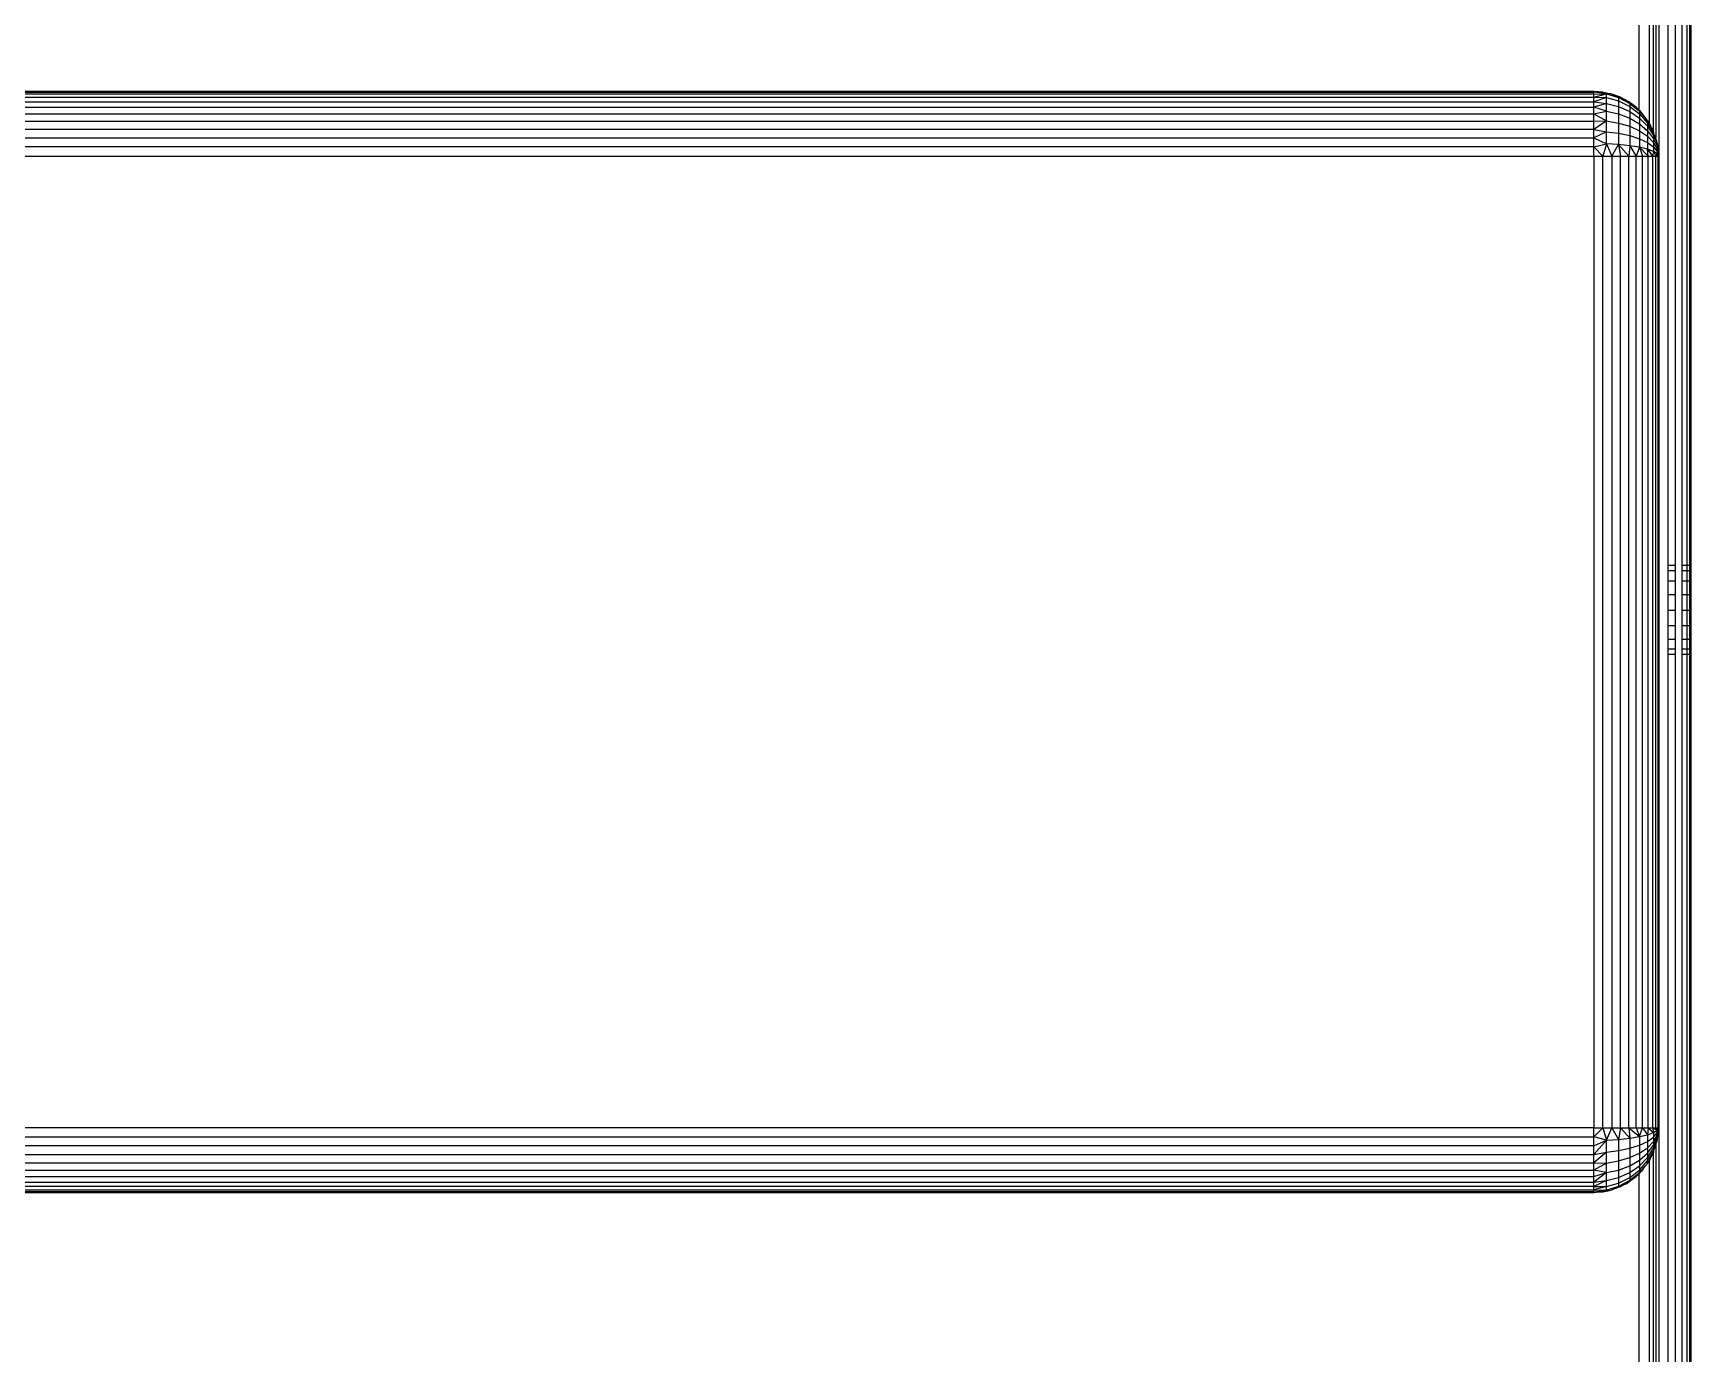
# Model space of a CAD drawing. Header units: inches. Extents: x 12 to 4609, y 5 to 3256.
# Drawn here: x 1554.3 to 1682.3, y 1142.3 to 1244.2 of the extents above; entities that cross this region are included whole.
import ezdxf

# ---------------------------------------------------------------- set-up
doc = ezdxf.new("R2010")
doc.units = ezdxf.units.IN
doc.header["$MEASUREMENT"] = 0

msp = doc.modelspace()

# ---------------------------------------------------------------- linework, layer by layer
for p, q in [((1679.87, 1398.21), (1679.87, 1053.84)), ((1680.57, 1271.22), (1680.57, 1203.15)), ((1681.17, 1203.15), (1681.17, 1271.22)), ((1681.67, 1203.15), (1681.67, 1271.22)), ((1682.04, 1271.22), (1682.04, 1203.15)), ((1682.27, 1203.15), (1682.27, 1271.22)), ((1682.34, 1271.22), (1682.34, 1203.15)), ((1679.12, 1257.17), (1679.12, 1237.3)), ((1679.45, 1236.64), (1679.45, 1257.85)), ((1679.64, 1258.33), (1679.64, 1236.15)), ((1678.34, 1238.3), (1678.34, 1256.17)), ((1674.84, 1239.74), (710.34, 1239.74)), ((710.34, 1239.69), (1674.84, 1239.69)), ((1674.84, 1239.53), (710.34, 1239.53)), ((710.34, 1239.29), (1674.84, 1239.29)), ((1675.55, 1239.69), (1674.84, 1239.74)), ((1674.84, 1239.69), (1674.84, 1239.74)), ((1675.55, 1239.69), (1674.84, 1239.69)), ((1675.82, 1239.55), (1674.84, 1239.69)), ((1674.84, 1239.53), (1674.84, 1239.69)), ((1674.84, 1239.29), (1675.82, 1239.55)), ((1674.84, 1239.53), (1675.82, 1239.55)), ((1674.84, 1239.29), (1674.84, 1239.53)), ((1674.84, 1238.94), (1674.84, 1239.29)), ((1674.84, 1239.29), (1675.82, 1239.27)), ((1675.82, 1239.27), (1674.84, 1238.94)), ((1675.55, 1239.69), (1675.82, 1239.55)), ((1675.55, 1239.69), (1676.05, 1239.58)), ((1675.82, 1239.55), (1676.05, 1239.58)), ((1675.82, 1239.27), (1675.82, 1239.55)), ((1675.82, 1239.55), (1676.76, 1239.27)), ((1675.82, 1238.81), (1675.82, 1239.27)), ((1675.82, 1239.27), (1676.76, 1239.01)), ((1676.05, 1239.58), (1676.14, 1239.57)), ((1676.17, 1239.55), (1676.14, 1239.57)), ((1676.25, 1239.53), (1676.17, 1239.55)), ((1676.92, 1239.29), (1676.25, 1239.53)), ((1676.25, 1239.53), (1676.76, 1239.27)), ((1676.92, 1239.29), (1676.76, 1239.27)), ((1676.76, 1239.27), (1676.76, 1239.01)), ((1676.76, 1239.27), (1677.62, 1238.81)), ((1676.92, 1239.29), (1677.62, 1238.81)), ((1676.92, 1239.29), (1677.25, 1239.11)), ((710.34, 1238.94), (1674.84, 1238.94)), ((710.34, 1238.52), (1674.84, 1238.52)), ((710.34, 1238.01), (1674.84, 1238.01)), ((1674.84, 1238.52), (1674.84, 1238.94)), ((1674.84, 1238.94), (1675.82, 1238.81)), ((1675.82, 1238.81), (1674.84, 1238.52)), ((1675.82, 1238.21), (1674.84, 1238.52)), ((1674.84, 1238.01), (1674.84, 1238.52)), ((1674.84, 1238.01), (1675.82, 1238.21)), ((1674.84, 1237.44), (1674.84, 1238.01)), ((1674.84, 1238.01), (1675.82, 1237.46)), ((1675.82, 1238.21), (1675.82, 1238.81)), ((1675.82, 1238.81), (1676.76, 1238.58)), ((1675.82, 1237.46), (1675.82, 1238.21)), ((1675.82, 1238.21), (1676.76, 1238)), ((1676.76, 1239.01), (1676.76, 1238.58)), ((1676.76, 1239.01), (1677.62, 1238.58)), ((1676.76, 1238.58), (1676.76, 1238)), ((1676.76, 1238.58), (1677.62, 1238.19)), ((1676.76, 1238), (1676.76, 1237.3)), ((1676.76, 1238), (1677.62, 1237.68)), ((1677.34, 1239.07), (1677.25, 1239.11)), ((1677.4, 1239.02), (1677.34, 1239.07)), ((1677.55, 1238.94), (1677.4, 1239.02)), ((1678.12, 1238.52), (1677.55, 1238.94)), ((1677.55, 1238.94), (1677.62, 1238.81)), ((1677.55, 1238.94), (1678.34, 1238.25)), ((1677.62, 1238.81), (1677.62, 1238.58)), ((1677.62, 1238.81), (1678.34, 1238.25)), ((1677.62, 1238.58), (1677.62, 1238.19)), ((1677.62, 1238.58), (1678.38, 1238)), ((1677.62, 1238.19), (1677.62, 1237.68)), ((1677.62, 1238.19), (1678.38, 1237.68)), ((1678.22, 1238.4), (1678.12, 1238.52)), ((1678.34, 1238.3), (1678.22, 1238.4)), ((1678.34, 1238.25), (1678.34, 1238.3)), ((1678.34, 1238.3), (1678.38, 1238.27)), ((1678.34, 1238.25), (1678.38, 1238.21)), ((1678.38, 1238.27), (1678.51, 1238.1)), ((1678.38, 1238.21), (1678.38, 1238)), ((1678.38, 1238.21), (1679, 1237.47)), ((1678.38, 1238.21), (1678.51, 1238.1)), ((1678.38, 1238), (1678.38, 1237.68)), ((1678.38, 1238), (1679, 1237.3)), ((1678.51, 1238.1), (1678.62, 1238.01)), ((1679, 1237.47), (1678.62, 1238.01)), ((710.34, 1237.44), (1674.84, 1237.44)), ((1674.84, 1236.81), (710.34, 1236.81)), ((1674.84, 1237.44), (1675.82, 1237.46)), ((1675.82, 1237.46), (1674.84, 1236.81)), ((1674.84, 1236.81), (1674.84, 1237.44)), ((1674.84, 1236.15), (1674.84, 1236.81)), ((1674.84, 1236.81), (1675.82, 1236.61)), ((1675.82, 1236.61), (1675.82, 1237.46)), ((1675.82, 1237.46), (1676.76, 1237.3)), ((1676.76, 1237.3), (1676.76, 1236.51)), ((1676.76, 1237.3), (1677.62, 1237.05)), ((1677.62, 1237.68), (1677.62, 1237.05)), ((1677.62, 1237.68), (1678.38, 1237.24)), ((1677.62, 1237.05), (1677.62, 1236.33)), ((1677.62, 1237.05), (1678.38, 1236.7)), ((1678.38, 1237.68), (1678.38, 1237.24)), ((1678.38, 1237.68), (1679, 1237.05)), ((1678.38, 1237.24), (1678.38, 1236.7)), ((1678.38, 1237.24), (1679, 1236.7)), ((1678.38, 1236.7), (1678.38, 1236.09)), ((1678.38, 1236.7), (1679, 1236.28)), ((1679, 1237.47), (1679, 1237.3)), ((1679.05, 1237.44), (1679, 1237.47)), ((1679, 1237.47), (1679.12, 1237.3)), ((1679, 1237.3), (1679, 1237.05)), ((1679, 1237.3), (1679.46, 1236.54)), ((1679, 1237.05), (1679, 1236.7)), ((1679, 1237.05), (1679.46, 1236.33)), ((1679, 1236.7), (1679, 1236.28)), ((1679, 1236.7), (1679.46, 1236.09)), ((1679.12, 1237.3), (1679.05, 1237.44)), ((1679.17, 1237.24), (1679.12, 1237.3)), ((1679.28, 1236.98), (1679.17, 1237.24)), ((1679.28, 1236.98), (1679.39, 1236.81)), ((1679.39, 1236.81), (1679.41, 1236.77)), ((1679.45, 1236.64), (1679.41, 1236.77)), ((710.34, 1236.15), (1674.84, 1236.15)), ((1674.84, 1235.45), (710.34, 1235.45)), ((1675.82, 1236.61), (1674.84, 1236.15)), ((1674.84, 1235.45), (1674.84, 1236.15)), ((1674.84, 1236.15), (1675.82, 1235.69)), ((1674.84, 1235.45), (1675.82, 1235.69)), ((1674.84, 1234.74), (1674.84, 1235.45)), ((1674.84, 1235.45), (1675.55, 1234.74)), ((1675.82, 1235.69), (1675.55, 1234.74)), ((1675.82, 1235.69), (1675.82, 1236.61)), ((1675.82, 1236.61), (1676.76, 1236.51)), ((1676.76, 1235.64), (1675.82, 1235.69)), ((1675.82, 1235.69), (1676.25, 1234.74)), ((1676.25, 1234.74), (1676.76, 1235.64)), ((1676.76, 1236.51), (1676.76, 1235.64)), ((1676.76, 1236.51), (1677.62, 1236.33)), ((1677.62, 1235.55), (1676.76, 1235.64)), ((1676.76, 1235.64), (1676.92, 1234.74)), ((1677.55, 1234.74), (1676.76, 1235.64)), ((1677.62, 1235.55), (1677.55, 1234.74)), ((1677.62, 1236.33), (1677.62, 1235.55)), ((1677.62, 1236.33), (1678.38, 1236.09)), ((1678.38, 1235.43), (1677.62, 1235.55)), ((1677.62, 1235.55), (1678.12, 1234.74)), ((1678.38, 1235.43), (1678.12, 1234.74)), ((1678.38, 1236.09), (1678.38, 1235.43)), ((1678.38, 1236.09), (1679, 1235.8)), ((1679, 1235.28), (1678.38, 1235.43)), ((1678.38, 1235.43), (1678.62, 1234.74)), ((1678.38, 1235.43), (1679.05, 1234.74)), ((1679, 1236.28), (1679, 1235.8)), ((1679, 1236.28), (1679.46, 1235.8)), ((1679, 1235.8), (1679, 1235.28)), ((1679, 1235.8), (1679.46, 1235.47)), ((1679.46, 1236.61), (1679.45, 1236.64)), ((1679.46, 1236.61), (1679.46, 1236.54)), ((1679.46, 1236.51), (1679.46, 1236.54)), ((1679.46, 1236.51), (1679.46, 1236.33)), ((1679.53, 1236.37), (1679.46, 1236.51)), ((1679.46, 1236.33), (1679.46, 1236.09)), ((1679.46, 1236.33), (1679.7, 1235.85)), ((1679.46, 1236.09), (1679.46, 1235.8)), ((1679.46, 1236.09), (1679.76, 1235.46)), ((1679.46, 1235.8), (1679.46, 1235.47)), ((1679.46, 1235.8), (1679.75, 1235.28)), ((1679.46, 1235.47), (1679.46, 1235.11)), ((1679.46, 1235.47), (1679.75, 1235.11)), ((1679.55, 1236.32), (1679.53, 1236.37)), ((1679.64, 1236.15), (1679.55, 1236.32)), ((1679.65, 1236.08), (1679.64, 1236.15)), ((1679.67, 1236.03), (1679.65, 1236.08)), ((1679.67, 1236.03), (1679.7, 1235.85)), ((1679.7, 1235.85), (1679.72, 1235.78)), ((1679.72, 1235.78), (1679.71, 1235.75)), ((1679.71, 1235.75), (1679.75, 1235.69)), ((1679.71, 1235.75), (1679.73, 1235.74)), ((1679.73, 1235.74), (1679.75, 1235.69)), ((1679.75, 1235.69), (1679.75, 1235.64)), ((1679.75, 1235.64), (1679.76, 1235.61)), ((1679.75, 1235.43), (1679.76, 1235.46)), ((1679.75, 1235.43), (1679.76, 1235.39)), ((1679.76, 1235.39), (1679.75, 1235.28)), ((1679.76, 1235.61), (1679.76, 1235.54)), ((1679.76, 1235.54), (1679.79, 1235.45)), ((1679.76, 1235.54), (1679.76, 1235.46)), ((1679.76, 1235.46), (1679.76, 1235.39)), ((1679.84, 1234.74), (1679.79, 1235.45)), ((710.34, 1234.74), (1674.84, 1234.74)), ((1674.84, 1234.74), (1674.84, 1159.74)), ((1674.84, 1234.74), (1675.55, 1234.74)), ((1675.55, 1159.74), (1675.55, 1234.74)), ((1675.55, 1234.74), (1676.25, 1234.74)), ((1676.25, 1234.74), (1676.25, 1159.74)), ((1676.25, 1234.74), (1676.92, 1234.74)), ((1676.92, 1159.74), (1676.92, 1234.74)), ((1676.92, 1234.74), (1677.55, 1234.74)), ((1677.55, 1159.74), (1677.55, 1234.74)), ((1677.55, 1234.74), (1678.12, 1234.74)), ((1678.12, 1159.74), (1678.12, 1234.74)), ((1678.12, 1234.74), (1678.62, 1234.74)), ((1678.62, 1159.74), (1678.62, 1234.74)), ((1678.62, 1234.74), (1679.05, 1234.74)), ((1679.46, 1235.11), (1679, 1235.28)), ((1679.05, 1234.74), (1679, 1235.28)), ((1679, 1235.28), (1679.39, 1234.74)), ((1679.05, 1159.74), (1679.05, 1234.74)), ((1679.05, 1234.74), (1679.39, 1234.74)), ((1679.46, 1235.11), (1679.39, 1234.74)), ((1679.39, 1234.74), (1679.39, 1159.74)), ((1679.39, 1234.74), (1679.64, 1234.74)), ((1679.75, 1234.93), (1679.46, 1235.11)), ((1679.46, 1235.11), (1679.64, 1234.74)), ((1679.64, 1234.74), (1679.75, 1234.93)), ((1679.64, 1159.74), (1679.64, 1234.74)), ((1679.64, 1234.74), (1679.79, 1234.74)), ((1679.75, 1235.28), (1679.75, 1235.11)), ((1679.75, 1235.28), (1679.84, 1234.74)), ((1679.75, 1235.11), (1679.75, 1234.93)), ((1679.75, 1235.11), (1679.84, 1234.74)), ((1679.84, 1234.74), (1679.75, 1234.93)), ((1679.75, 1234.93), (1679.79, 1234.74)), ((1679.79, 1234.74), (1679.79, 1159.74)), ((1679.79, 1234.74), (1679.84, 1234.74)), ((1679.84, 1159.74), (1679.84, 1234.74)), ((1681.17, 1203.15), (1680.57, 1203.15)), ((1680.57, 1203.15), (1680.57, 1202.74)), ((1681.17, 1202.74), (1680.57, 1202.74)), ((1680.57, 1202.74), (1680.57, 1201.95)), ((1681.17, 1202.74), (1681.17, 1203.15)), ((1681.17, 1201.95), (1681.17, 1202.74)), ((1682.04, 1203.15), (1681.67, 1203.15)), ((1681.67, 1202.74), (1681.67, 1203.15)), ((1682.04, 1202.74), (1681.67, 1202.74)), ((1681.67, 1201.95), (1681.67, 1202.74)), ((1682.27, 1203.15), (1682.04, 1203.15)), ((1682.04, 1203.15), (1682.04, 1202.74)), ((1682.27, 1202.74), (1682.04, 1202.74)), ((1682.04, 1202.74), (1682.04, 1201.95)), ((1682.34, 1203.15), (1682.27, 1203.15)), ((1682.27, 1202.74), (1682.27, 1203.15)), ((1682.34, 1202.74), (1682.27, 1202.74)), ((1682.27, 1201.95), (1682.27, 1202.74)), ((1682.34, 1203.15), (1682.34, 1202.74)), ((1682.34, 1202.74), (1682.34, 1201.95)), ((1680.57, 1201.95), (1681.17, 1201.95)), ((1680.57, 1201.95), (1680.57, 1200.9)), ((1680.57, 1200.9), (1681.17, 1200.9)), ((1680.57, 1200.9), (1680.57, 1199.7)), ((1681.17, 1200.9), (1681.17, 1201.95)), ((1681.17, 1199.7), (1681.17, 1200.9)), ((1681.67, 1201.95), (1682.04, 1201.95)), ((1681.67, 1200.9), (1681.67, 1201.95)), ((1681.67, 1200.9), (1682.04, 1200.9)), ((1681.67, 1199.7), (1681.67, 1200.9)), ((1682.04, 1201.95), (1682.27, 1201.95)), ((1682.04, 1201.95), (1682.04, 1200.9)), ((1682.04, 1200.9), (1682.27, 1200.9)), ((1682.04, 1200.9), (1682.04, 1199.7)), ((1682.27, 1201.95), (1682.34, 1201.95)), ((1682.27, 1200.9), (1682.27, 1201.95)), ((1682.27, 1200.9), (1682.34, 1200.9)), ((1682.27, 1199.7), (1682.27, 1200.9)), ((1682.34, 1201.95), (1682.34, 1200.9)), ((1682.34, 1200.9), (1682.34, 1199.7)), ((1680.57, 1199.7), (1681.17, 1199.7)), ((1680.57, 1199.7), (1680.57, 1198.51)), ((1681.17, 1198.51), (1681.17, 1199.7)), ((1681.67, 1199.7), (1682.04, 1199.7)), ((1681.67, 1198.51), (1681.67, 1199.7)), ((1682.04, 1199.7), (1682.27, 1199.7)), ((1682.04, 1199.7), (1682.04, 1198.51)), ((1682.27, 1199.7), (1682.34, 1199.7)), ((1682.27, 1198.51), (1682.27, 1199.7)), ((1682.34, 1199.7), (1682.34, 1198.51)), ((1680.57, 1198.51), (1681.17, 1198.51)), ((1680.57, 1198.51), (1680.57, 1197.45)), ((1681.17, 1197.45), (1681.17, 1198.51)), ((1681.67, 1198.51), (1682.04, 1198.51)), ((1681.67, 1197.45), (1681.67, 1198.51)), ((1682.04, 1198.51), (1682.27, 1198.51)), ((1682.04, 1198.51), (1682.04, 1197.45)), ((1682.27, 1198.51), (1682.34, 1198.51)), ((1682.27, 1197.45), (1682.27, 1198.51)), ((1682.34, 1198.51), (1682.34, 1197.45)), ((1680.57, 1197.45), (1681.17, 1197.45)), ((1680.57, 1197.45), (1680.57, 1196.67)), ((1681.17, 1196.67), (1681.17, 1197.45)), ((1681.67, 1197.45), (1682.04, 1197.45)), ((1681.67, 1196.67), (1681.67, 1197.45)), ((1682.04, 1197.45), (1682.27, 1197.45)), ((1682.04, 1197.45), (1682.04, 1196.67)), ((1682.27, 1197.45), (1682.34, 1197.45)), ((1682.27, 1196.67), (1682.27, 1197.45)), ((1682.34, 1197.45), (1682.34, 1196.67)), ((1681.17, 1196.67), (1680.57, 1196.67)), ((1680.57, 1196.67), (1680.57, 1196.26)), ((1681.17, 1196.26), (1680.57, 1196.26)), ((1680.57, 1196.26), (1680.57, 1128.18)), ((1681.17, 1196.26), (1681.17, 1196.67)), ((1681.17, 1128.18), (1681.17, 1196.26)), ((1682.04, 1196.67), (1681.67, 1196.67)), ((1681.67, 1196.26), (1681.67, 1196.67)), ((1682.04, 1196.26), (1681.67, 1196.26)), ((1681.67, 1128.18), (1681.67, 1196.26)), ((1682.27, 1196.67), (1682.04, 1196.67)), ((1682.04, 1196.67), (1682.04, 1196.26)), ((1682.27, 1196.26), (1682.04, 1196.26)), ((1682.04, 1196.26), (1682.04, 1128.18)), ((1682.34, 1196.67), (1682.27, 1196.67)), ((1682.27, 1196.26), (1682.27, 1196.67)), ((1682.34, 1196.26), (1682.27, 1196.26)), ((1682.27, 1128.18), (1682.27, 1196.26)), ((1682.34, 1196.67), (1682.34, 1196.26)), ((1682.34, 1196.26), (1682.34, 1128.18)), ((1674.84, 1159.74), (710.34, 1159.74)), ((710.34, 1159.03), (1674.84, 1159.03)), ((1675.55, 1159.74), (1674.84, 1159.03)), ((1674.84, 1159.03), (1674.84, 1159.74)), ((1674.84, 1159.74), (1675.55, 1159.74)), ((1675.82, 1158.78), (1674.84, 1159.03)), ((1674.84, 1158.33), (1674.84, 1159.03)), ((1674.84, 1157.66), (1675.82, 1158.78)), ((1674.84, 1158.33), (1675.82, 1158.78)), ((1675.55, 1159.74), (1675.82, 1158.78)), ((1675.55, 1159.74), (1676.25, 1159.74)), ((1675.82, 1158.78), (1676.25, 1159.74)), ((1675.82, 1158.78), (1676.76, 1158.84)), ((1675.82, 1157.86), (1675.82, 1158.78)), ((1676.25, 1159.74), (1676.76, 1158.84)), ((1676.25, 1159.74), (1676.92, 1159.74)), ((1676.92, 1159.74), (1676.76, 1158.84)), ((1676.76, 1158.84), (1677.62, 1158.93)), ((1676.76, 1158.84), (1676.76, 1157.97)), ((1676.92, 1159.74), (1677.62, 1158.93)), ((1676.92, 1159.74), (1677.55, 1159.74)), ((1677.55, 1159.74), (1677.62, 1158.93)), ((1677.55, 1159.74), (1678.38, 1159.05)), ((1677.55, 1159.74), (1678.12, 1159.74)), ((1677.62, 1158.93), (1678.38, 1159.05)), ((1677.62, 1158.93), (1677.62, 1158.15)), ((1678.12, 1159.74), (1678.38, 1159.05)), ((1678.12, 1159.74), (1678.62, 1159.74)), ((1678.38, 1159.05), (1678.62, 1159.74)), ((1678.38, 1159.05), (1679, 1159.2)), ((1678.38, 1159.05), (1678.38, 1158.38)), ((1678.38, 1158.38), (1679, 1158.67)), ((1678.62, 1159.74), (1679, 1159.2)), ((1678.62, 1159.74), (1679.05, 1159.74)), ((1679.05, 1159.74), (1679, 1159.2)), ((1679, 1159.2), (1679.46, 1159.36)), ((1679, 1159.2), (1679, 1158.67)), ((1679, 1158.67), (1679.46, 1159.01)), ((1679, 1158.19), (1679.46, 1158.67)), ((1679, 1158.67), (1679, 1158.19)), ((1679.05, 1159.74), (1679.46, 1159.36)), ((1679.05, 1159.74), (1679.39, 1159.74)), ((1679.39, 1159.74), (1679.46, 1159.36)), ((1679.39, 1159.74), (1679.75, 1159.55)), ((1679.39, 1159.74), (1679.64, 1159.74)), ((1679.46, 1159.36), (1679.75, 1159.55)), ((1679.46, 1159.01), (1679.75, 1159.36)), ((1679.46, 1159.36), (1679.46, 1159.01)), ((1679.46, 1158.67), (1679.75, 1159.2)), ((1679.46, 1159.01), (1679.46, 1158.67)), ((1679.46, 1158.38), (1679.75, 1159.01)), ((1679.46, 1158.15), (1679.73, 1158.88)), ((1679.46, 1158.67), (1679.46, 1158.38)), ((1679.64, 1159.74), (1679.75, 1159.55)), ((1679.64, 1159.74), (1679.79, 1159.74)), ((1679.67, 1158.44), (1679.7, 1158.61)), ((1679.72, 1158.69), (1679.7, 1158.61)), ((1679.75, 1158.78), (1679.71, 1158.72)), ((1679.71, 1158.72), (1679.73, 1158.73)), ((1679.71, 1158.72), (1679.72, 1158.69)), ((1679.73, 1158.88), (1679.75, 1158.93)), ((1679.73, 1158.88), (1679.75, 1158.84)), ((1679.73, 1158.73), (1679.75, 1158.78)), ((1679.75, 1159.2), (1679.84, 1159.74)), ((1679.75, 1159.36), (1679.84, 1159.74)), ((1679.75, 1159.55), (1679.84, 1159.74)), ((1679.75, 1159.55), (1679.79, 1159.74)), ((1679.75, 1159.55), (1679.75, 1159.36)), ((1679.75, 1159.36), (1679.75, 1159.2)), ((1679.75, 1159.2), (1679.76, 1159.09)), ((1679.75, 1159.05), (1679.76, 1159.09)), ((1679.75, 1159.05), (1679.75, 1159.01)), ((1679.75, 1158.93), (1679.79, 1159.03)), ((1679.75, 1159.01), (1679.75, 1158.93)), ((1679.75, 1158.84), (1679.75, 1158.78)), ((1679.79, 1159.03), (1679.84, 1159.74)), ((1679.79, 1159.74), (1679.84, 1159.74)), ((1674.84, 1158.33), (710.34, 1158.33)), ((710.34, 1157.66), (1674.84, 1157.66)), ((1674.84, 1157.66), (1674.84, 1158.33)), ((1674.84, 1157.66), (1675.82, 1157.86)), ((1675.82, 1157.86), (1674.84, 1157.03)), ((1674.84, 1157.03), (1674.84, 1157.66)), ((1675.82, 1157.86), (1676.76, 1157.97)), ((1675.82, 1157.01), (1675.82, 1157.86)), ((1676.76, 1157.97), (1677.62, 1158.15)), ((1676.76, 1157.97), (1676.76, 1157.17)), ((1676.76, 1157.17), (1677.62, 1157.43)), ((1677.62, 1158.15), (1678.38, 1158.38)), ((1677.62, 1158.15), (1677.62, 1157.43)), ((1677.62, 1157.43), (1678.38, 1157.77)), ((1677.62, 1157.43), (1677.62, 1156.8)), ((1678.38, 1158.38), (1678.38, 1157.77)), ((1678.38, 1157.77), (1679, 1158.19)), ((1678.38, 1157.24), (1679, 1157.77)), ((1678.38, 1157.77), (1678.38, 1157.24)), ((1678.38, 1156.8), (1679, 1157.43)), ((1679, 1157.77), (1679.46, 1158.38)), ((1679, 1158.19), (1679, 1157.77)), ((1679, 1157.43), (1679.46, 1158.15)), ((1679, 1157.17), (1679.46, 1157.94)), ((1679, 1157.77), (1679, 1157.43)), ((1679, 1157.43), (1679, 1157.17)), ((1679.17, 1157.24), (1679.25, 1157.43)), ((1679.25, 1157.43), (1679.39, 1157.66)), ((1679.25, 1157.43), (1679.33, 1157.62)), ((1679.45, 1157.85), (1679.33, 1157.62)), ((1679.45, 1157.85), (1679.39, 1157.66)), ((1679.46, 1157.94), (1679.45, 1157.85)), ((1679.45, 1136.64), (1679.45, 1157.85)), ((1679.46, 1158.38), (1679.46, 1158.15)), ((1679.46, 1158.15), (1679.46, 1157.97)), ((1679.54, 1158.13), (1679.46, 1157.97)), ((1679.46, 1157.97), (1679.46, 1157.94)), ((1679.55, 1158.16), (1679.54, 1158.13)), ((1679.55, 1158.16), (1679.64, 1158.33)), ((1679.64, 1158.33), (1679.66, 1158.41)), ((1679.64, 1158.33), (1679.64, 1136.15)), ((1679.66, 1158.41), (1679.67, 1158.44)), ((710.34, 1157.03), (1674.84, 1157.03)), ((710.34, 1156.46), (1674.84, 1156.46)), ((1674.84, 1156.46), (1674.84, 1157.03)), ((1674.84, 1157.03), (1675.82, 1157.01)), ((1675.82, 1157.01), (1674.84, 1156.46)), ((1675.82, 1156.27), (1674.84, 1156.46)), ((1674.84, 1155.96), (1674.84, 1156.46)), ((1674.84, 1155.96), (1675.82, 1156.27)), ((1675.82, 1156.27), (1674.84, 1155.53)), ((1675.82, 1157.01), (1676.76, 1157.17)), ((1675.82, 1156.27), (1675.82, 1157.01)), ((1675.82, 1156.27), (1676.76, 1156.47)), ((1675.82, 1155.66), (1675.82, 1156.27)), ((1676.76, 1157.17), (1676.76, 1156.47)), ((1676.76, 1156.47), (1677.62, 1156.8)), ((1676.76, 1156.47), (1676.76, 1155.9)), ((1676.76, 1155.9), (1677.62, 1156.28)), ((1677.62, 1156.8), (1678.38, 1157.24)), ((1677.62, 1156.28), (1678.38, 1156.8)), ((1677.62, 1156.8), (1677.62, 1156.28)), ((1677.62, 1155.9), (1678.38, 1156.47)), ((1677.62, 1156.28), (1677.62, 1155.9)), ((1678.34, 1156.23), (1677.62, 1155.66)), ((1678.22, 1156.08), (1678.12, 1155.96)), ((1678.22, 1156.08), (1678.34, 1156.17)), ((1678.38, 1156.27), (1678.34, 1156.23)), ((1678.34, 1156.17), (1678.34, 1156.23)), ((1678.34, 1156.17), (1678.38, 1156.2)), ((1678.34, 1138.3), (1678.34, 1156.17)), ((1678.38, 1157.24), (1678.38, 1156.8)), ((1678.38, 1156.47), (1679, 1157.17)), ((1678.38, 1156.8), (1678.38, 1156.47)), ((1678.79, 1156.74), (1678.38, 1156.27)), ((1678.38, 1156.47), (1678.38, 1156.27)), ((1678.38, 1156.27), (1678.51, 1156.38)), ((1678.38, 1156.2), (1678.51, 1156.38)), ((1678.51, 1156.38), (1678.79, 1156.74)), ((1678.51, 1156.38), (1678.62, 1156.46)), ((1678.62, 1156.46), (1678.79, 1156.74)), ((1678.79, 1156.74), (1678.94, 1156.91)), ((1678.94, 1156.91), (1679, 1157.01)), ((1679, 1157.17), (1679, 1157.01)), ((1679, 1157.01), (1679.12, 1157.17)), ((1679.05, 1157.03), (1679, 1157.01)), ((1679.12, 1157.17), (1679.05, 1157.03)), ((1679.12, 1157.17), (1679.17, 1157.24)), ((1679.12, 1157.17), (1679.12, 1137.3)), ((710.34, 1155.96), (1674.84, 1155.96)), ((710.34, 1155.53), (1674.84, 1155.53)), ((1674.84, 1155.19), (710.34, 1155.19)), ((710.34, 1154.94), (1674.84, 1154.94)), ((1674.84, 1154.79), (710.34, 1154.79)), ((710.34, 1154.74), (1674.84, 1154.74)), ((1674.84, 1155.53), (1674.84, 1155.96)), ((1674.84, 1155.53), (1675.82, 1155.66)), ((1675.82, 1155.66), (1674.84, 1155.19)), ((1674.84, 1155.19), (1674.84, 1155.53)), ((1675.82, 1155.21), (1674.84, 1154.94)), ((1674.84, 1155.19), (1675.82, 1155.21)), ((1674.84, 1154.94), (1674.84, 1155.19)), ((1674.84, 1154.79), (1674.84, 1154.94)), ((1674.84, 1154.94), (1675.82, 1154.93)), ((1674.84, 1154.79), (1675.82, 1154.93)), ((1674.84, 1154.74), (1674.84, 1154.79)), ((1674.84, 1154.74), (1675.23, 1154.79)), ((1674.84, 1154.79), (1675.23, 1154.79)), ((1675.23, 1154.79), (1675.66, 1154.85)), ((1675.23, 1154.79), (1675.55, 1154.79)), ((1675.55, 1154.79), (1676.05, 1154.9)), ((1675.66, 1154.85), (1675.55, 1154.79)), ((1675.82, 1154.93), (1675.66, 1154.85)), ((1675.66, 1154.85), (1676.05, 1154.9)), ((1675.82, 1155.66), (1676.76, 1155.9)), ((1675.82, 1155.21), (1675.82, 1155.66)), ((1675.82, 1155.21), (1676.76, 1155.47)), ((1676.76, 1155.21), (1675.82, 1154.93)), ((1675.82, 1154.93), (1675.82, 1155.21)), ((1675.82, 1154.93), (1676.05, 1154.9)), ((1676.05, 1154.9), (1676.14, 1154.91)), ((1676.14, 1154.91), (1676.21, 1154.94)), ((1676.21, 1154.94), (1676.25, 1154.94)), ((1676.25, 1154.94), (1676.39, 1155.01)), ((1676.39, 1155.01), (1676.76, 1155.21)), ((1676.39, 1155.01), (1676.92, 1155.19)), ((1676.76, 1155.47), (1677.62, 1155.9)), ((1676.76, 1155.9), (1676.76, 1155.47)), ((1677.62, 1155.66), (1676.76, 1155.21)), ((1676.76, 1155.47), (1676.76, 1155.21)), ((1677.25, 1155.37), (1676.76, 1155.21)), ((1676.76, 1155.21), (1676.84, 1155.2)), ((1676.84, 1155.2), (1677.25, 1155.37)), ((1676.84, 1155.2), (1676.92, 1155.19)), ((1676.92, 1155.19), (1677.25, 1155.37)), ((1677.25, 1155.37), (1677.34, 1155.41)), ((1677.34, 1155.41), (1677.46, 1155.49)), ((1677.46, 1155.49), (1677.58, 1155.59)), ((1677.46, 1155.49), (1677.55, 1155.53)), ((1677.58, 1155.59), (1677.55, 1155.53)), ((1677.58, 1155.59), (1677.86, 1155.8)), ((1677.62, 1155.66), (1677.58, 1155.59)), ((1677.62, 1155.9), (1677.62, 1155.66)), ((1677.62, 1155.66), (1677.86, 1155.8)), ((1677.86, 1155.8), (1678.12, 1155.96))]:
    msp.add_line(p, q)

doc.saveas('drawing.dxf')
